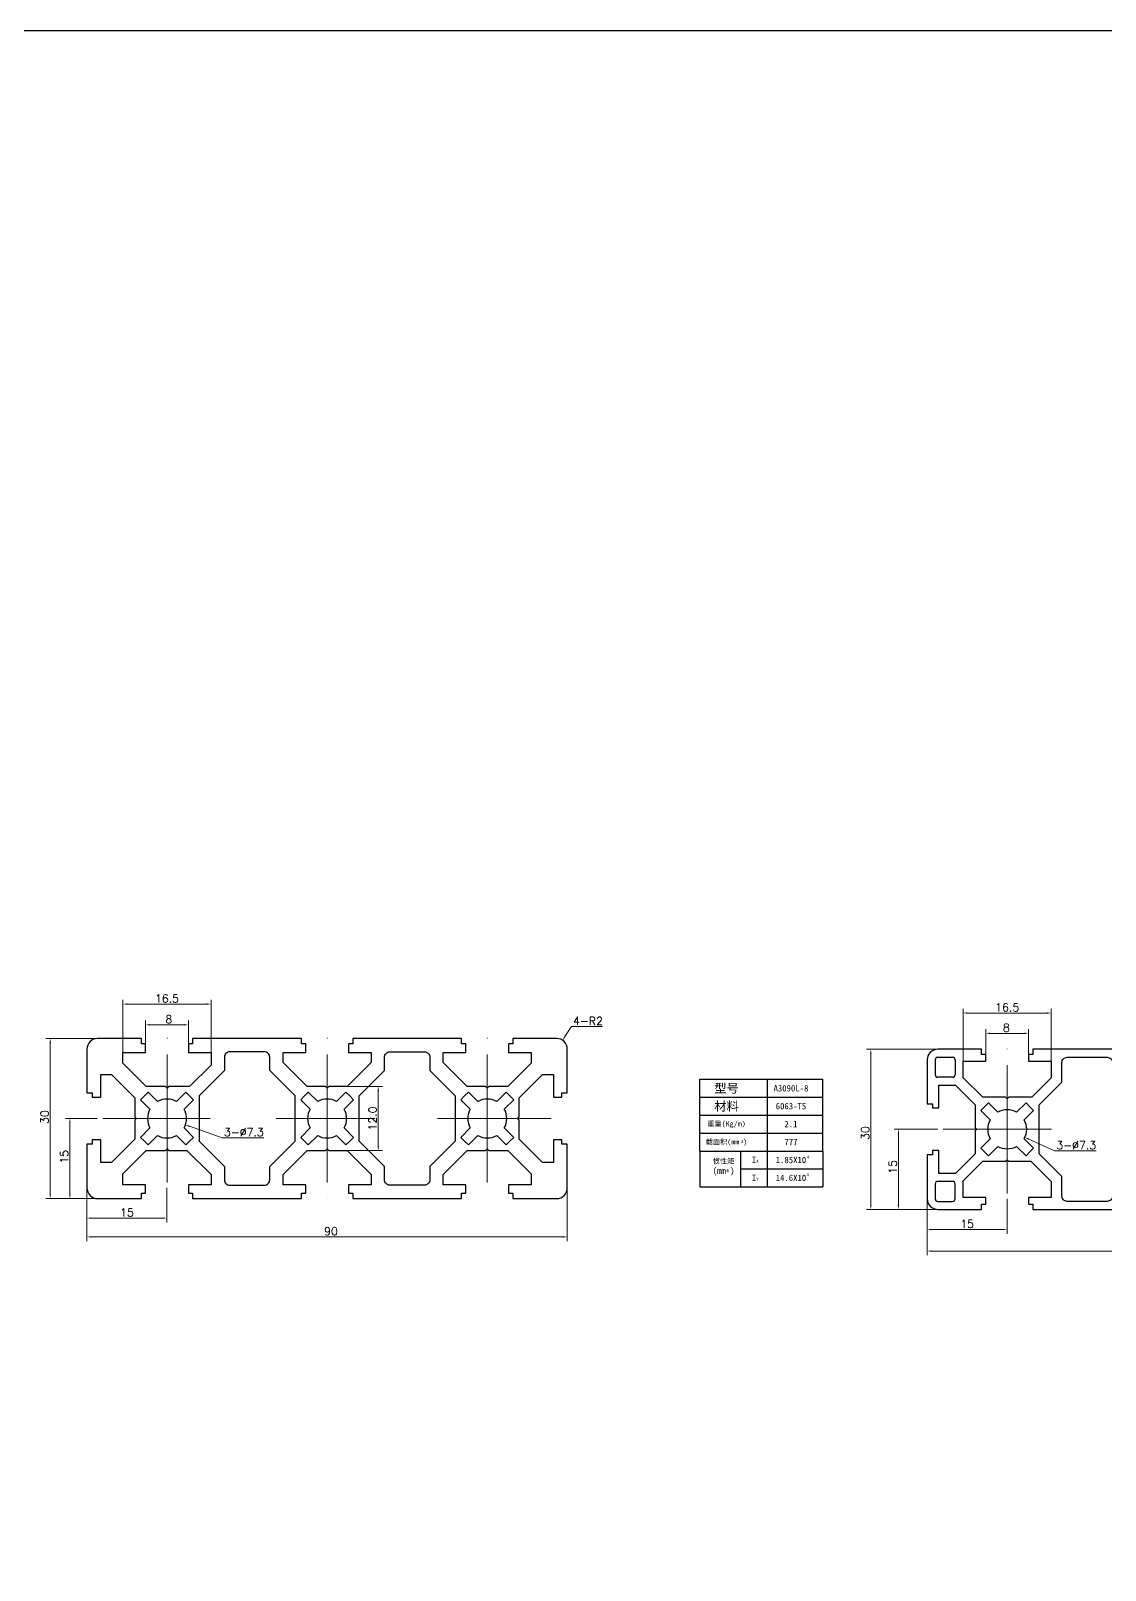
# Model space of a CAD drawing. Header units: millimetres. Extents: x 667 to 3290, y 428 to 2286.
# Drawn here: x 2611.1 to 2812.4, y 756 to 1044.4 of the extents above; entities that cross this region are included whole.
import ezdxf

# ---------------------------------------------------------------- set-up
doc = ezdxf.new("R2010")
doc.units = ezdxf.units.MM
doc.linetypes.add('ACAD_ISO10W100', pattern=[18, 12, -3, 0, -3])
for name, color, linetype, lineweight in [('中心线', 1, 'ACAD_ISO10W100', 0), ('粗实线', 130, 'Continuous', 30), ('细实线', 130, 'Continuous', 0)]:
    doc.layers.add(name, color=color, linetype=linetype, lineweight=lineweight)
doc.styles.get("Standard").update_dxf_attribs({"font": 'txt', "bigfont": 'gbcbig.shx'})
doc.dimstyles.new('45x45L', dxfattribs={"dimscale": 0, "dimtxt": 1.5, "dimasz": 0.8, "dimexe": 0.8, "dimexo": 0, "dimgap": 0.3, "dimtad": 1, "dimtoh": 1, "dimdec": 1, "dimzin": 0, "dimdsep": 46, "dimtxsty": 'Standard', "dimcen": 0, "dimclrd": 5, "dimclre": 5, "dimclrt": 3, "dimadec": 0, "dimazin": 0, "dimtp": 0.05, "dimtm": 0.05, "dimtfac": 1, "dimtdec": 1, "dimtofl": 0, "dimtmove": 0, "dimatfit": 3, "dimfxl": 1, "dimtolj": 1, "dimlwd": 13, "dimlwe": 13, "dimarcsym": 0})

# ---------------------------------------------------------------- blocks, each defined once
blk = doc.blocks.new('*D1090')
at = {"layer": 'DEFPOINTS', "color": 0, "transparency": 16777216}
for p in [(2768.48, 853.59), (2781.02, 853.59), (2781.02, 823.59)]:
    blk.add_point(p, dxfattribs=at)
at = {"layer": '细实线', "color": 5, "lineweight": 13, "transparency": 16777216}
for p, q in [((2781.02, 853.59), (2767.68, 853.59)), ((2768.48, 824.39), (2768.48, 852.79)), ((2781.02, 823.59), (2767.68, 823.59))]:
    blk.add_line(p, q, dxfattribs=at)
at = {"layer": '细实线', "color": 5, "transparency": 16777216}
for points in [[(2768.35, 852.79), (2768.61, 852.79), (2768.48, 853.59)], [(2768.35, 824.39), (2768.61, 824.39), (2768.48, 823.59)]]:
    blk.add_solid(points, dxfattribs=at)
at = {"layer": '细实线', "color": 3, "transparency": 16777216, "insert": (2767.43, 837.88), "char_height": 1.5, "attachment_point": 5, "rotation": 90}
blk.add_mtext('\\A1;30', dxfattribs=at)
blk = doc.blocks.new('*D1091')
at = {"layer": 'DEFPOINTS', "color": 0, "transparency": 16777216}
for p in [(2773.65, 838.59), (2781.02, 838.59), (2781.02, 823.59)]:
    blk.add_point(p, dxfattribs=at)
at = {"layer": '细实线', "color": 5, "lineweight": 13, "transparency": 16777216}
for p, q in [((2781.02, 838.59), (2772.85, 838.59)), ((2773.65, 824.39), (2773.65, 837.79)), ((2781.02, 823.59), (2772.85, 823.59))]:
    blk.add_line(p, q, dxfattribs=at)
at = {"layer": '细实线', "color": 5, "transparency": 16777216}
for points in [[(2773.52, 837.79), (2773.78, 837.79), (2773.65, 838.59)], [(2773.52, 824.39), (2773.78, 824.39), (2773.65, 823.59)]]:
    blk.add_solid(points, dxfattribs=at)
at = {"layer": '细实线', "color": 3, "transparency": 16777216, "insert": (2772.6, 831.54), "char_height": 1.5, "attachment_point": 5, "rotation": 90}
blk.add_mtext('\\A1;15', dxfattribs=at)
blk = doc.blocks.new('*D811')
at = {"layer": 'DEFPOINTS', "color": 0, "transparency": 16777216}
for p in [(2779.02, 825.59), (2794.02, 825.59), (2794.02, 819.81)]:
    blk.add_point(p, dxfattribs=at)
at = {"layer": '粗实线', "color": 5, "lineweight": 13, "transparency": 16777216}
for p, q in [((2779.02, 825.59), (2779.02, 819.01)), ((2794.02, 825.59), (2794.02, 819.01)), ((2779.82, 819.81), (2793.22, 819.81))]:
    blk.add_line(p, q, dxfattribs=at)
at = {"layer": '粗实线', "color": 5, "transparency": 16777216}
for points in [[(2779.82, 819.94), (2779.82, 819.67), (2779.02, 819.81)], [(2793.22, 819.94), (2793.22, 819.67), (2794.02, 819.81)]]:
    blk.add_solid(points, dxfattribs=at)
at = {"layer": '粗实线', "color": 3, "transparency": 16777216, "insert": (2786.52, 820.86), "char_height": 1.5, "attachment_point": 5}
blk.add_mtext('\\A1;15', dxfattribs=at)
blk = doc.blocks.new('*D812')
at = {"layer": 'DEFPOINTS', "color": 0, "transparency": 16777216}
for p in [(2779.02, 825.59), (2869.02, 825.59), (2869.02, 815.78)]:
    blk.add_point(p, dxfattribs=at)
at = {"layer": '细实线', "color": 5, "lineweight": 13, "transparency": 16777216}
for p, q in [((2779.02, 825.59), (2779.02, 814.98)), ((2869.02, 825.59), (2869.02, 814.98)), ((2779.82, 815.78), (2868.22, 815.78))]:
    blk.add_line(p, q, dxfattribs=at)
at = {"layer": '细实线', "color": 5, "transparency": 16777216}
for points in [[(2779.82, 815.91), (2779.82, 815.64), (2779.02, 815.78)], [(2868.22, 815.91), (2868.22, 815.64), (2869.02, 815.78)]]:
    blk.add_solid(points, dxfattribs=at)
at = {"layer": '细实线', "color": 3, "transparency": 16777216, "insert": (2824.01, 816.83), "char_height": 1.5, "attachment_point": 5}
blk.add_mtext('\\A1;90', dxfattribs=at)
blk = doc.blocks.new('*D1094')
at = {"layer": 'DEFPOINTS', "color": 0, "transparency": 16777216}
for p in [(2790.7, 840.09), (2797.35, 837.08)]:
    blk.add_point(p, dxfattribs=at)
at = {"layer": '细实线', "color": 5, "lineweight": 13, "transparency": 16777216}
for p, q in [((2802.9, 834.56), (2798.08, 836.75)), ((2810.7, 834.56), (2802.9, 834.56))]:
    blk.add_line(p, q, dxfattribs=at)
at = {"layer": '细实线', "color": 5, "transparency": 16777216}
blk.add_solid([(2798.13, 836.87), (2798.02, 836.63), (2797.35, 837.08)], dxfattribs=at)
at = {"layer": '细实线', "color": 3, "transparency": 16777216, "insert": (2806.95, 835.61), "char_height": 1.5, "attachment_point": 5}
blk.add_mtext('\\A1;3-%%c7.3', dxfattribs=at)
blk = doc.blocks.new('*D1095')
at = {"layer": 'DEFPOINTS', "color": 0, "transparency": 16777216}
for p in [(2802.27, 860.38), (2785.77, 851.39), (2802.27, 851.39)]:
    blk.add_point(p, dxfattribs=at)
at = {"layer": '细实线', "color": 5, "lineweight": 13, "transparency": 16777216}
for p, q in [((2785.77, 851.39), (2785.77, 861.18)), ((2786.57, 860.38), (2801.47, 860.38)), ((2802.27, 851.39), (2802.27, 861.18))]:
    blk.add_line(p, q, dxfattribs=at)
at = {"layer": '细实线', "color": 5, "transparency": 16777216}
for points in [[(2786.57, 860.51), (2786.57, 860.24), (2785.77, 860.38)], [(2801.47, 860.51), (2801.47, 860.24), (2802.27, 860.38)]]:
    blk.add_solid(points, dxfattribs=at)
at = {"layer": '细实线', "color": 3, "transparency": 16777216, "insert": (2794.02, 861.43), "char_height": 1.5, "attachment_point": 5}
blk.add_mtext('\\A1;16.5', dxfattribs=at)
blk = doc.blocks.new('*D1096')
at = {"layer": 'DEFPOINTS', "color": 0, "transparency": 16777216}
for p in [(2798.02, 856.57), (2790.02, 852.59), (2798.02, 852.59)]:
    blk.add_point(p, dxfattribs=at)
at = {"layer": '细实线', "color": 5, "lineweight": 13, "transparency": 16777216}
for p, q in [((2790.02, 852.59), (2790.02, 857.37)), ((2798.02, 852.59), (2798.02, 857.37)), ((2790.82, 856.57), (2797.22, 856.57))]:
    blk.add_line(p, q, dxfattribs=at)
at = {"layer": '细实线', "color": 5, "transparency": 16777216}
for points in [[(2790.82, 856.71), (2790.82, 856.44), (2790.02, 856.57)], [(2797.22, 856.71), (2797.22, 856.44), (2798.02, 856.57)]]:
    blk.add_solid(points, dxfattribs=at)
at = {"layer": '细实线', "color": 3, "transparency": 16777216, "insert": (2793.86, 857.62), "char_height": 1.5, "attachment_point": 5}
blk.add_mtext('\\A1;8', dxfattribs=at)
blk = doc.blocks.new('*D1097')
at = {"layer": 'DEFPOINTS', "color": 0, "transparency": 16777216}
for p in [(2618.42, 840.61), (2623.61, 840.61), (2623.61, 825.61)]:
    blk.add_point(p, dxfattribs=at)
at = {"layer": '细实线', "color": 5, "lineweight": 13, "transparency": 16777216}
for p, q in [((2623.61, 840.61), (2617.62, 840.61)), ((2618.42, 826.41), (2618.42, 839.81)), ((2623.61, 825.61), (2617.62, 825.61))]:
    blk.add_line(p, q, dxfattribs=at)
at = {"layer": '细实线', "color": 5, "transparency": 16777216}
for points in [[(2618.28, 839.81), (2618.55, 839.81), (2618.42, 840.61)], [(2618.28, 826.41), (2618.55, 826.41), (2618.42, 825.61)]]:
    blk.add_solid(points, dxfattribs=at)
at = {"layer": '细实线', "color": 3, "transparency": 16777216, "insert": (2617.37, 833.43), "char_height": 1.5, "attachment_point": 5, "rotation": 90}
blk.add_mtext('\\A1;15', dxfattribs=at)
blk = doc.blocks.new('*D1098')
at = {"layer": 'DEFPOINTS', "color": 0, "transparency": 16777216}
for p in [(2614.74, 855.61), (2623.61, 855.61), (2623.61, 825.61)]:
    blk.add_point(p, dxfattribs=at)
at = {"layer": '细实线', "color": 5, "lineweight": 13, "transparency": 16777216}
for p, q in [((2623.61, 855.61), (2613.94, 855.61)), ((2614.74, 826.41), (2614.74, 854.81)), ((2623.61, 825.61), (2613.94, 825.61))]:
    blk.add_line(p, q, dxfattribs=at)
at = {"layer": '细实线', "color": 5, "transparency": 16777216}
for points in [[(2614.61, 854.81), (2614.87, 854.81), (2614.74, 855.61)], [(2614.61, 826.41), (2614.87, 826.41), (2614.74, 825.61)]]:
    blk.add_solid(points, dxfattribs=at)
at = {"layer": '细实线', "color": 3, "transparency": 16777216, "insert": (2613.69, 840.88), "char_height": 1.5, "attachment_point": 5, "rotation": 90}
blk.add_mtext('\\A1;30', dxfattribs=at)
blk = doc.blocks.new('*D1099')
at = {"layer": 'DEFPOINTS', "color": 0, "transparency": 16777216}
for p in [(2670.35, 846.61), (2676.19, 846.61), (2670.35, 834.61)]:
    blk.add_point(p, dxfattribs=at)
at = {"layer": '粗实线', "color": 5, "lineweight": 13, "transparency": 16777216}
for p, q in [((2670.35, 846.61), (2676.99, 846.61)), ((2676.19, 835.41), (2676.19, 845.81)), ((2670.35, 834.61), (2676.99, 834.61))]:
    blk.add_line(p, q, dxfattribs=at)
at = {"layer": '粗实线', "color": 5, "transparency": 16777216}
for points in [[(2676.05, 845.81), (2676.32, 845.81), (2676.19, 846.61)], [(2676.05, 835.41), (2676.32, 835.41), (2676.19, 834.61)]]:
    blk.add_solid(points, dxfattribs=at)
at = {"layer": '粗实线', "color": 3, "transparency": 16777216, "insert": (2675.14, 840.61), "char_height": 1.5, "attachment_point": 5, "rotation": 90}
blk.add_mtext('\\A1;12.0', dxfattribs=at)
blk = doc.blocks.new('*D813')
at = {"layer": 'DEFPOINTS', "color": 0, "transparency": 16777216}
for p in [(2621.61, 827.61), (2711.61, 827.61), (2711.61, 818.43)]:
    blk.add_point(p, dxfattribs=at)
at = {"layer": '粗实线', "color": 5, "lineweight": 13, "transparency": 16777216}
for p, q in [((2621.61, 827.61), (2621.61, 817.63)), ((2711.61, 827.61), (2711.61, 817.63)), ((2622.41, 818.43), (2710.81, 818.43))]:
    blk.add_line(p, q, dxfattribs=at)
at = {"layer": '粗实线', "color": 5, "transparency": 16777216}
for points in [[(2622.41, 818.56), (2622.41, 818.29), (2621.61, 818.43)], [(2710.81, 818.56), (2710.81, 818.29), (2711.61, 818.43)]]:
    blk.add_solid(points, dxfattribs=at)
at = {"layer": '粗实线', "color": 3, "transparency": 16777216, "insert": (2667.33, 819.48), "char_height": 1.5, "attachment_point": 5}
blk.add_mtext('\\A1;90', dxfattribs=at)
blk = doc.blocks.new('*D1100')
at = {"layer": 'DEFPOINTS', "color": 0, "transparency": 16777216}
for p in [(2621.61, 827.61), (2636.61, 827.61), (2636.61, 821.95)]:
    blk.add_point(p, dxfattribs=at)
at = {"layer": '细实线', "color": 5, "lineweight": 13, "transparency": 16777216}
for p, q in [((2621.61, 827.61), (2621.61, 821.15)), ((2636.61, 827.61), (2636.61, 821.15)), ((2622.41, 821.95), (2635.81, 821.95))]:
    blk.add_line(p, q, dxfattribs=at)
at = {"layer": '细实线', "color": 5, "transparency": 16777216}
for points in [[(2622.41, 822.08), (2622.41, 821.81), (2621.61, 821.95)], [(2635.81, 822.08), (2635.81, 821.81), (2636.61, 821.95)]]:
    blk.add_solid(points, dxfattribs=at)
at = {"layer": '细实线', "color": 3, "transparency": 16777216, "insert": (2629.11, 823), "char_height": 1.5, "attachment_point": 5}
blk.add_mtext('\\A1;15', dxfattribs=at)
blk = doc.blocks.new('*D1101')
at = {"layer": 'DEFPOINTS', "color": 0, "transparency": 16777216}
for p in [(2710.72, 855.28), (2709.61, 853.61)]:
    blk.add_point(p, dxfattribs=at)
at = {"layer": '细实线', "color": 5, "lineweight": 13, "transparency": 16777216}
for p, q in [((2712.42, 857.84), (2711.16, 855.95)), ((2718.22, 857.84), (2712.42, 857.84))]:
    blk.add_line(p, q, dxfattribs=at)
at = {"layer": '细实线', "color": 5, "transparency": 16777216}
blk.add_solid([(2711.05, 856.02), (2711.27, 855.87), (2710.72, 855.28)], dxfattribs=at)
at = {"layer": '细实线', "color": 3, "transparency": 16777216, "insert": (2715.47, 858.89), "char_height": 1.5, "attachment_point": 5}
blk.add_mtext('\\A1;4-R2', dxfattribs=at)
blk = doc.blocks.new('*D1102')
at = {"layer": 'DEFPOINTS', "color": 0, "transparency": 16777216}
for p in [(2633.17, 841.81), (2640.06, 839.41)]:
    blk.add_point(p, dxfattribs=at)
at = {"layer": '细实线', "color": 5, "lineweight": 13, "transparency": 16777216}
for p, q in [((2646.96, 837.01), (2640.82, 839.15)), ((2654.76, 837.01), (2646.96, 837.01))]:
    blk.add_line(p, q, dxfattribs=at)
at = {"layer": '细实线', "color": 5, "transparency": 16777216}
blk.add_solid([(2640.86, 839.28), (2640.77, 839.02), (2640.06, 839.41)], dxfattribs=at)
at = {"layer": '细实线', "color": 3, "transparency": 16777216, "insert": (2651.01, 838.06), "char_height": 1.5, "attachment_point": 5}
blk.add_mtext('\\A1;3-%%c7.3', dxfattribs=at)
blk = doc.blocks.new('*D1103')
at = {"layer": 'DEFPOINTS', "color": 0, "transparency": 16777216}
for p in [(2644.86, 862.05), (2628.36, 853.01), (2644.86, 853.01)]:
    blk.add_point(p, dxfattribs=at)
at = {"layer": '细实线', "color": 5, "lineweight": 13, "transparency": 16777216}
for p, q in [((2628.36, 853.01), (2628.36, 862.85)), ((2644.86, 853.01), (2644.86, 862.85)), ((2629.16, 862.05), (2644.06, 862.05))]:
    blk.add_line(p, q, dxfattribs=at)
at = {"layer": '细实线', "color": 5, "transparency": 16777216}
for points in [[(2629.16, 862.19), (2629.16, 861.92), (2628.36, 862.05)], [(2644.06, 862.19), (2644.06, 861.92), (2644.86, 862.05)]]:
    blk.add_solid(points, dxfattribs=at)
at = {"layer": '细实线', "color": 3, "transparency": 16777216, "insert": (2636.61, 863.1), "char_height": 1.5, "attachment_point": 5}
blk.add_mtext('\\A1;16.5', dxfattribs=at)
blk = doc.blocks.new('*D1104')
at = {"layer": 'DEFPOINTS', "color": 0, "transparency": 16777216}
for p in [(2640.61, 858.17), (2632.61, 854.61), (2640.61, 854.61)]:
    blk.add_point(p, dxfattribs=at)
at = {"layer": '细实线', "color": 5, "lineweight": 13, "transparency": 16777216}
for p, q in [((2632.61, 854.61), (2632.61, 858.97)), ((2633.41, 858.17), (2639.81, 858.17)), ((2640.61, 854.61), (2640.61, 858.97))]:
    blk.add_line(p, q, dxfattribs=at)
at = {"layer": '细实线', "color": 5, "transparency": 16777216}
for points in [[(2633.41, 858.3), (2633.41, 858.03), (2632.61, 858.17)], [(2639.81, 858.3), (2639.81, 858.03), (2640.61, 858.17)]]:
    blk.add_solid(points, dxfattribs=at)
at = {"layer": '细实线', "color": 3, "transparency": 16777216, "insert": (2636.96, 859.22), "char_height": 1.5, "attachment_point": 5}
blk.add_mtext('\\A1;8', dxfattribs=at)

msp = doc.modelspace()

# ---------------------------------------------------------------- linework, layer by layer
at = {"layer": '中心线'}
for p, q in [((2636.614, 840.611), (2636.614, 856.099)), ((2666.614, 840.611), (2666.614, 856.115)), ((2696.614, 840.611), (2696.614, 855.848)), ((2794.024, 838.587), (2794.024, 855.027)), ((2636.614, 840.611), (2621.257, 840.611)), ((2636.614, 840.611), (2644.719, 840.611)), ((2636.614, 840.611), (2636.614, 825.793)), ((2666.614, 840.611), (2657.041, 840.611)), ((2666.614, 840.611), (2666.614, 825.601)), ((2666.614, 840.611), (2675.576, 840.611)), ((2696.614, 840.611), (2687.311, 840.611)), ((2696.614, 840.611), (2696.614, 825.65)), ((2696.614, 840.611), (2711.467, 840.611)), ((2794.024, 838.587), (2778.716, 838.587)), ((2794.024, 838.587), (2794.024, 823.389)), ((2794.024, 838.587), (2802.346, 838.587))]:
    msp.add_line(p, q, dxfattribs=at)
at = {"layer": '粗实线'}
for p, q in [((2780.524, 851.587), (2780.524, 848.837)), ((2781.024, 852.087), (2783.774, 852.087)), ((2784.274, 851.587), (2784.274, 848.837)), ((2783.774, 848.337), (2781.024, 848.337)), ((2662.372, 844.854), (2663.084, 845.566)), ((2663.084, 845.566), (2664.846, 843.804)), ((2670.145, 845.566), (2668.383, 843.804)), ((2670.857, 844.854), (2670.145, 845.566)), ((2692.372, 844.854), (2693.084, 845.566)), ((2693.084, 845.566), (2694.846, 843.804)), ((2700.145, 845.566), (2698.383, 843.804)), ((2700.857, 844.854), (2700.145, 845.566)), ((2736.436, 834.515), (2736.436, 847.955)), ((2736.436, 847.955), (2759.464, 847.955)), ((2749.059, 847.955), (2749.059, 827.795)), ((2759.464, 834.515), (2759.464, 847.955)), ((2662.372, 844.854), (2661.659, 844.141)), ((2661.659, 844.141), (2663.421, 842.38)), ((2671.569, 844.141), (2669.807, 842.38)), ((2670.857, 844.854), (2671.569, 844.141)), ((2692.372, 844.854), (2691.659, 844.141)), ((2691.659, 844.141), (2693.421, 842.38)), ((2701.569, 844.141), (2699.807, 842.38)), ((2700.857, 844.854), (2701.569, 844.141)), ((2736.436, 844.595), (2759.464, 844.595)), ((2736.436, 841.235), (2759.464, 841.235)), ((2737.276, 841.235), (2756.464, 841.235)), ((2738.116, 841.235), (2756.464, 841.235)), ((2738.956, 841.235), (2756.464, 841.235)), ((2661.659, 837.08), (2663.421, 838.842)), ((2662.372, 836.368), (2661.659, 837.08)), ((2663.084, 835.656), (2664.846, 837.418)), ((2670.145, 835.656), (2668.383, 837.418)), ((2671.569, 837.08), (2669.807, 838.842)), ((2670.857, 836.368), (2671.569, 837.08)), ((2691.659, 837.08), (2693.421, 838.842)), ((2692.372, 836.368), (2691.659, 837.08)), ((2693.084, 835.656), (2694.846, 837.418)), ((2700.145, 835.656), (2698.383, 837.418)), ((2701.569, 837.08), (2699.807, 838.842)), ((2700.857, 836.368), (2701.569, 837.08)), ((2736.436, 837.875), (2759.464, 837.875)), ((2738.116, 837.875), (2756.464, 837.875)), ((2738.956, 837.875), (2756.464, 837.875)), ((2662.372, 836.368), (2663.084, 835.656)), ((2670.857, 836.368), (2670.145, 835.656)), ((2692.372, 836.368), (2693.084, 835.656)), ((2700.857, 836.368), (2700.145, 835.656)), ((2736.436, 834.515), (2736.436, 827.795)), ((2736.436, 834.515), (2759.464, 834.515)), ((2737.276, 834.515), (2756.464, 834.515)), ((2738.116, 834.515), (2756.464, 834.515)), ((2738.956, 834.515), (2756.464, 834.515)), ((2744.093, 827.795), (2744.093, 834.515)), ((2759.464, 834.515), (2759.464, 827.795)), ((2744.093, 831.155), (2759.464, 831.155)), ((2736.436, 827.795), (2759.464, 827.795))]:
    msp.add_line(p, q, dxfattribs=at)
msp.add_lwpolyline([(1880.922, 427.569), (3290.289, 427.569), (3290.289, 1044.446), (1880.922, 1044.446)], close=True, dxfattribs=at)
for points in [[(2701.414, 825.611), (2709.614, 825.611, 0.4142136), (2711.614, 827.611), (2711.614, 835.811), (2710.614, 835.811), (2710.614, 836.611), (2709.014, 836.611), (2709.014, 832.361), (2706.985, 832.361), (2702.614, 836.732), (2702.614, 840.311), (2702.314, 840.611), (2702.614, 840.911), (2702.614, 844.49), (2706.985, 848.861), (2709.014, 848.861), (2709.014, 844.611), (2710.614, 844.611), (2710.614, 845.411), (2711.614, 845.411), (2711.614, 853.611, 0.4142136), (2709.614, 855.611), (2701.414, 855.611), (2701.414, 854.611), (2700.614, 854.611), (2700.614, 853.011), (2704.864, 853.011), (2704.864, 850.982), (2700.493, 846.611), (2696.914, 846.611), (2696.614, 846.311), (2696.314, 846.611), (2692.877, 846.611), (2688.364, 851.124), (2688.364, 853.011), (2692.614, 853.011), (2692.614, 854.611), (2691.814, 854.611), (2691.814, 855.611), (2681.614, 855.611), (2671.414, 855.611), (2671.414, 854.611), (2670.614, 854.611), (2670.614, 853.011), (2674.864, 853.011), (2674.864, 851.124), (2670.351, 846.611), (2666.914, 846.611), (2666.614, 846.311), (2666.314, 846.611), (2662.877, 846.611), (2658.364, 851.124), (2658.364, 853.011), (2662.614, 853.011), (2662.614, 854.611), (2661.814, 854.611), (2661.814, 855.611), (2651.614, 855.611), (2641.414, 855.611), (2641.414, 854.611), (2640.614, 854.611), (2640.614, 853.011), (2644.864, 853.011), (2644.864, 850.629), (2640.846, 846.611), (2636.914, 846.611), (2636.614, 846.311), (2636.314, 846.611), (2632.735, 846.611), (2628.364, 850.982), (2628.364, 853.011), (2632.614, 853.011), (2632.614, 854.611), (2631.814, 854.611), (2631.814, 855.611), (2623.614, 855.611, 0.4142136), (2621.614, 853.611), (2621.614, 845.411), (2622.614, 845.411), (2622.614, 844.611), (2624.214, 844.611), (2624.214, 848.861), (2626.243, 848.861), (2630.614, 844.49), (2630.614, 840.911), (2630.914, 840.611), (2630.614, 840.311), (2630.614, 836.732), (2626.243, 832.361), (2624.214, 832.361), (2624.214, 836.611), (2622.614, 836.611), (2622.614, 835.811), (2621.614, 835.811), (2621.614, 827.611, 0.4142136), (2623.614, 825.611), (2631.814, 825.611), (2631.814, 826.611), (2632.614, 826.611), (2632.614, 828.211), (2628.364, 828.211), (2628.364, 830.24), (2632.735, 834.611), (2636.314, 834.611), (2636.614, 834.911), (2636.914, 834.611), (2640.351, 834.611), (2644.864, 830.098), (2644.864, 828.211), (2640.614, 828.211), (2640.614, 826.611), (2641.414, 826.611), (2641.414, 825.611), (2651.614, 825.611), (2661.814, 825.611), (2661.814, 826.611), (2662.614, 826.611), (2662.614, 828.211), (2658.364, 828.211), (2658.364, 830.098), (2662.877, 834.611), (2666.314, 834.611), (2666.614, 834.911), (2666.914, 834.611), (2670.351, 834.611), (2674.864, 830.098), (2674.864, 828.211), (2670.614, 828.211), (2670.614, 826.611), (2671.414, 826.611), (2671.414, 825.611), (2681.614, 825.611), (2691.814, 825.611), (2691.814, 826.611), (2692.614, 826.611), (2692.614, 828.211), (2688.364, 828.211), (2688.364, 830.098), (2692.877, 834.611), (2696.314, 834.611), (2696.614, 834.911), (2696.914, 834.611), (2700.493, 834.611), (2704.864, 830.24), (2704.864, 828.211), (2700.614, 828.211), (2700.614, 826.611), (2701.414, 826.611)], [(2655.864, 831.629), (2660.614, 836.379), (2660.614, 844.843), (2655.864, 849.593), (2655.864, 852.111, 0.4142136), (2654.864, 853.111), (2648.364, 853.111, 0.4142136), (2647.364, 852.111), (2647.364, 849.593), (2642.614, 844.843), (2642.614, 836.379), (2647.364, 831.629), (2647.364, 829.111, 0.4142136), (2648.364, 828.111), (2654.864, 828.111, 0.4142136), (2655.864, 829.111)], [(2677.364, 831.629), (2672.614, 836.379), (2672.614, 844.843), (2677.364, 849.593), (2677.364, 852.111, -0.4142136), (2678.364, 853.111), (2684.864, 853.111, -0.4142136), (2685.864, 852.111), (2685.864, 849.593), (2690.614, 844.843), (2690.614, 836.379), (2685.864, 831.629), (2685.864, 829.111, -0.4142136), (2684.864, 828.111), (2678.364, 828.111, -0.4142136), (2677.364, 829.111)], [(2804.274, 829.751), (2800.024, 834.001), (2800.024, 838.587), (2800.024, 843.173), (2804.274, 847.423), (2804.274, 851.087, -0.4142136), (2805.274, 852.087), (2809.024, 852.087), (2812.774, 852.087, -0.4142136), (2813.774, 851.087), (2813.774, 847.423), (2818.024, 843.173), (2818.024, 838.587), (2818.024, 834.001), (2813.774, 829.751), (2813.774, 826.087, -0.4142136), (2812.774, 825.087), (2809.024, 825.087), (2805.274, 825.087, -0.4142136), (2804.274, 826.087)], [(2638.383, 843.804, 0.1271415), (2636.614, 844.261, 0.1271415), (2634.846, 843.804), (2633.084, 845.566), (2632.372, 844.854), (2631.659, 844.141), (2633.421, 842.38, 0.1271415), (2632.964, 840.611, 0.1271415), (2633.421, 838.842), (2631.659, 837.08), (2632.372, 836.368), (2633.084, 835.656), (2634.846, 837.418, 0.1271415), (2636.614, 836.961, 0.1271415), (2638.383, 837.418), (2640.145, 835.656), (2640.857, 836.368), (2641.569, 837.08), (2639.807, 838.842, 0.1271415), (2640.264, 840.611, 0.1271415), (2639.807, 842.38), (2641.569, 844.141), (2640.857, 844.854), (2640.145, 845.566)], [(2795.793, 841.78, 0.1271415), (2794.024, 842.237, 0.1271415), (2792.255, 841.78), (2790.494, 843.542), (2789.781, 842.829), (2789.069, 842.117), (2790.831, 840.355, 0.1271415), (2790.374, 838.587, 0.1271415), (2790.831, 836.818), (2789.069, 835.056), (2789.781, 834.344), (2790.494, 833.632), (2792.255, 835.394, 0.1271415), (2794.024, 834.937, 0.1271415), (2795.793, 835.394), (2797.555, 833.632), (2798.267, 834.344), (2798.979, 835.056), (2797.217, 836.818, 0.1271415), (2797.674, 838.587, 0.1271415), (2797.217, 840.355), (2798.979, 842.117), (2798.267, 842.829), (2797.555, 843.542)], [(2781.024, 828.837, 0.4142136), (2780.524, 828.337), (2780.524, 825.587, 0.4142136), (2781.024, 825.087), (2783.774, 825.087, 0.4142136), (2784.274, 825.587), (2784.274, 828.337, 0.4142136), (2783.774, 828.837)]]:
    msp.add_lwpolyline(points, format="xyb", close=True, dxfattribs=at)
msp.add_lwpolyline([(2819.224, 853.587), (2809.024, 853.587), (2798.824, 853.587), (2798.824, 852.587), (2798.024, 852.587), (2798.024, 851.387), (2802.274, 851.387), (2802.274, 848.251), (2798.61, 844.587), (2794.324, 844.587), (2794.024, 844.287), (2793.724, 844.587), (2789.438, 844.587), (2785.774, 848.251), (2785.774, 851.387), (2790.024, 851.387), (2790.024, 852.587), (2789.224, 852.587), (2789.224, 853.587), (2781.024, 853.587, 0.4142136), (2779.024, 851.587), (2779.024, 843.387), (2780.024, 843.387), (2780.024, 842.587), (2781.224, 842.587), (2781.224, 846.837), (2784.36, 846.837), (2788.024, 843.173), (2788.024, 838.887), (2788.324, 838.587), (2788.024, 838.287), (2788.024, 834.001), (2784.36, 830.337), (2781.224, 830.337), (2781.224, 834.587), (2780.024, 834.587), (2780.024, 833.787), (2779.024, 833.787), (2779.024, 825.587, 0.4142136), (2781.024, 823.587), (2789.224, 823.587), (2789.224, 824.587), (2790.024, 824.587), (2790.024, 825.787), (2785.774, 825.787), (2785.774, 828.923), (2789.438, 832.587), (2793.724, 832.587), (2794.024, 832.887), (2794.324, 832.587), (2798.468, 832.587), (2802.274, 828.781), (2802.274, 825.787), (2798.024, 825.787), (2798.024, 824.587), (2798.824, 824.587), (2798.824, 823.587), (2809.024, 823.587), (2819.224, 823.587)], format="xyb", dxfattribs=at)
for centre, radius, start, end in [((2781.024, 851.587), 0.5, 90, 180), ((2783.774, 851.587), 0.5, 0, 90), ((2781.024, 848.837), 0.5, 180, 270), ((2783.774, 848.837), 0.5, 270, 0), ((2666.614, 840.611), 3.65, 151.01683, 180), ((2666.614, 840.611), 3.65, 90, 118.98317), ((2666.614, 840.611), 3.65, 61.01683, 90), ((2666.614, 840.611), 3.65, 0, 28.98317), ((2696.614, 840.611), 3.65, 151.01683, 180), ((2696.614, 840.611), 3.65, 90, 118.98317), ((2696.614, 840.611), 3.65, 61.01683, 90), ((2696.614, 840.611), 3.65, 0, 28.98317), ((2666.614, 840.611), 3.65, 180, 208.98317), ((2666.614, 840.611), 3.65, 331.01683, 0), ((2696.614, 840.611), 3.65, 180, 208.98317), ((2696.614, 840.611), 3.65, 331.01683, 0), ((2666.614, 840.611), 3.65, 241.01683, 270), ((2666.614, 840.611), 3.65, 270, 298.98317), ((2696.614, 840.611), 3.65, 241.01683, 270), ((2696.614, 840.611), 3.65, 270, 298.98317)]:
    msp.add_arc(centre, radius, start, end, dxfattribs=at)

# ---------------------------------------------------------------- texts
for s, insert, char_height, width, attachment_point in [('{\\f宋体|b0|i0|c134|p54;型号}', (2741.443, 846.191), 1.68, 10.01381, 5), ('{\\f宋体|b0|i0|c134|p2;A3090L-8}', (2753.512, 846.275), 1.2, 11.9043, 5), ('{\\f宋体|b0|i0|c134|p54;材料}', (2741.443, 842.831), 1.68, 10.01381, 5), ('{\\f宋体|b0|i0|c134|p2;6063-T5}', (2753.512, 842.915), 1.2, 11.9043, 5), ('{\\f宋体|b0|i0|c134|p54;重量(Kg/m)}', (2741.443, 839.471), 0.96, 10.01376, 5), ('{\\f宋体|b0|i0|c134|p2;2.1}', (2753.512, 839.555), 1.2, 11.9043, 5), ('{\\f宋体|b0|i0|c134|p54;截面积(mm )}', (2741.443, 836.111), 0.96, 10.01376, 5), ('{\\f宋体|b0|i0|c134|p2;2}', (2744.145, 836.624), 0.6, 0.81252, 1), ('{\\f宋体|b0|i0|c134|p2;777}', (2753.512, 836.195), 1.2, 11.9043, 5), ('{\\f宋体|b0|i0|c134|p54;惯性矩}', (2740.894, 832.572), 0.96, 10.01376, 5), ('{\\f宋体|b0|i0|c134|p54;(mm )}', (2740.894, 830.673), 1.2, 10.01376, 5), ('{\\f宋体|b0|i0|c134|p2;4}', (2741.391, 831.149), 0.6, 0.814, 1), ('{\\f宋体|b0|i0|c134|p2;I}', (2746.576, 832.876), 1.2, 4.96605, 5), ('{\\f宋体|b0|i0|c134|p2;X}', (2746.997, 832.913), 0.6, 0.7035, 1), ('{\\f宋体|b0|i0|c134|p2;1.85X10}', (2753.512, 832.835), 1.2, 11.9043, 5), ('{\\f宋体|b0|i0|c134|p2;4}', (2756.499, 833.691), 0.6, 0.8631, 1), ('{\\f宋体|b0|i0|c134|p2;I}', (2746.576, 829.516), 1.2, 4.96605, 5), ('{\\f宋体|b0|i0|c134|p2;Y}', (2746.997, 829.553), 0.6, 0.7035, 1), ('{\\f宋体|b0|i0|c134|p2;14.6X10}', (2753.512, 829.475), 1.2, 11.9043, 5), ('{\\f宋体|b0|i0|c134|p2;4}', (2756.407, 830.357), 0.6, 0.8631, 1)]:
    msp.add_mtext(s, dxfattribs=dict(at, insert=insert, char_height=char_height, width=width, attachment_point=attachment_point))

# ---------------------------------------------------------------- dimensions: what is measured, and where the dimension line sits
dim = msp.add_linear_dim(base=(2676.188, 846.611), p1=(2670.351, 834.611), p2=(2670.351, 846.611), angle=90, dimstyle='45x45L', override={"dimscale": 1}, dxfattribs=at)
dim.commit()
dim.dimension.update_dxf_attribs({"geometry": '*D1099', "text_midpoint": (2675.138, 840.611)})
dim = msp.add_linear_dim(base=(2711.614, 818.428), p1=(2621.614, 827.611), p2=(2711.614, 827.611), text='90', dimstyle='45x45L', override={"dimscale": 1}, dxfattribs=at)
dim.commit()
dim.dimension.update_dxf_attribs({"geometry": '*D813', "text_midpoint": (2667.328, 818.428), "dimtype": 160})
dim = msp.add_linear_dim(base=(2794.024, 819.806), p1=(2779.024, 825.587), p2=(2794.024, 825.587), text='15', dimstyle='45x45L', override={"dimscale": 1}, dxfattribs=at)
dim.commit()
dim.dimension.update_dxf_attribs({"geometry": '*D811', "text_midpoint": (2786.524, 820.856)})
at = {"layer": '细实线'}
for base, p1, p2, text, picture, middle in [((2644.864, 862.053), (2628.364, 853.011), (2644.864, 853.011), '16.5', '*D1103', (2636.614, 863.103)), ((2802.274, 860.378), (2785.774, 851.387), (2802.274, 851.387), '16.5', '*D1095', (2794.024, 861.428)), ((2636.614, 821.945), (2621.614, 827.611), (2636.614, 827.611), '15', '*D1100', (2629.114, 822.995))]:
    dim = msp.add_linear_dim(base=base, p1=p1, p2=p2, text=text, dimstyle='45x45L', override={"dimscale": 1}, dxfattribs=at)
    dim.commit()
    dim.dimension.update_dxf_attribs({"geometry": picture, "text_midpoint": middle})
for base, p1, p2, text, picture, middle in [((2640.614, 858.166), (2632.614, 854.611), (2640.614, 854.611), '8', '*D1104', (2636.962, 858.166)), ((2798.024, 856.575), (2790.024, 852.587), (2798.024, 852.587), '8', '*D1096', (2793.862, 856.575)), ((2869.024, 815.777), (2779.024, 825.587), (2869.024, 825.587), '90', '*D812', (2824.009, 815.777))]:
    dim = msp.add_linear_dim(base=base, p1=p1, p2=p2, text=text, dimstyle='45x45L', override={"dimscale": 1}, dxfattribs=at)
    dim.commit()
    dim.dimension.update_dxf_attribs({"geometry": picture, "text_midpoint": middle, "dimtype": 160})
dim = msp.add_radius_dim(center=(2709.614, 853.611), mpoint=(2710.719, 855.278), text='4-R2', dimstyle='45x45L', override={"dimscale": 1}, dxfattribs=at)
dim.commit()
dim.dimension.update_dxf_attribs({"geometry": '*D1101', "text_midpoint": (2715.465, 857.839), "dimtype": 164})
for base, p1, p2, text, picture, middle in [((2614.738, 855.611), (2623.614, 825.611), (2623.614, 855.611), '30', '*D1098', (2614.738, 840.882)), ((2768.481, 853.587), (2781.024, 823.587), (2781.024, 853.587), '30', '*D1090', (2768.481, 837.881)), ((2618.416, 840.611), (2623.614, 825.611), (2623.614, 840.611), '15', '*D1097', (2618.416, 833.431)), ((2773.65, 838.587), (2781.024, 823.587), (2781.024, 838.587), '15', '*D1091', (2773.65, 831.538))]:
    dim = msp.add_linear_dim(base=base, p1=p1, p2=p2, angle=90, text=text, dimstyle='45x45L', override={"dimscale": 1}, dxfattribs=at)
    dim.commit()
    dim.dimension.update_dxf_attribs({"geometry": picture, "text_midpoint": middle, "dimtype": 160})
for p1, p2, picture, middle in [((2633.167, 841.81), (2640.062, 839.412), '*D1102', (2651.012, 837.012)), ((2790.7, 840.094), (2797.348, 837.08), '*D1094', (2806.954, 834.56))]:
    dim = msp.add_diameter_dim_2p(p1=p1, p2=p2, text='3-%%c7.3', dimstyle='45x45L', override={"dimscale": 1}, dxfattribs=at)
    dim.commit()
    dim.dimension.update_dxf_attribs({"geometry": picture, "text_midpoint": middle, "dimtype": 163})

doc.saveas('drawing.dxf')
